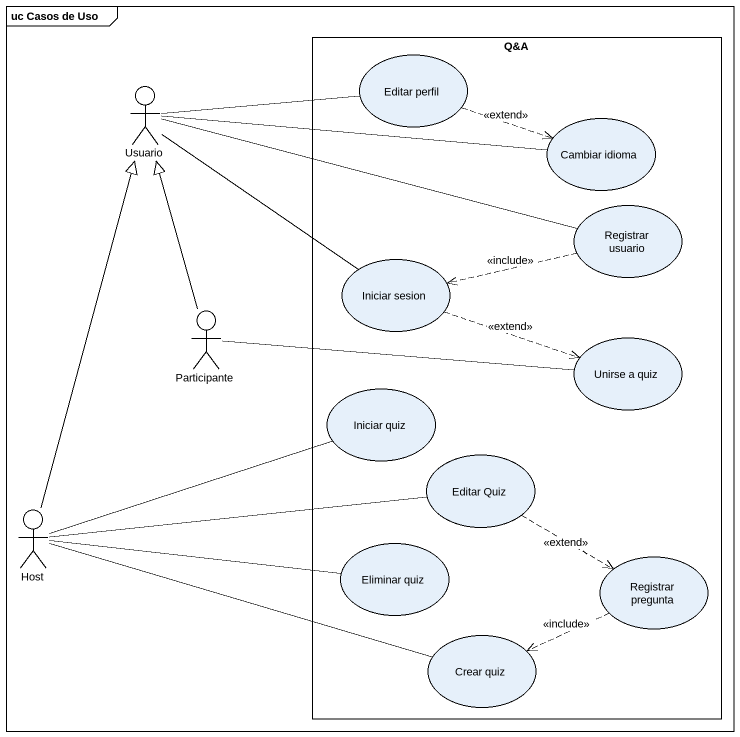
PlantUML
@startuml
mainframe uc Casos de Uso
rectangle "Q&A" as Q_A {
  usecase "Editar perfil" as Editar_perfil
  usecase "Cambiar idioma" as Cambiar_idioma
  usecase "Registrar usuario" as Registrar_usuario
  usecase "Iniciar sesion" as Iniciar_sesion
  usecase "Unirse a quiz" as Unirse_a_quiz
  usecase "Iniciar quiz" as Iniciar_quiz
  usecase "Editar Quiz" as Editar_Quiz
  usecase "Eliminar quiz" as Eliminar_quiz
  usecase "Registrar pregunta" as Registrar_pregunta
  usecase "Crear quiz" as Crear_quiz
}
actor Usuario
actor Participante
actor Host
Usuario -right- Editar_perfil
Usuario -right- Cambiar_idioma
Usuario -right- Registrar_usuario
Usuario -- Iniciar_sesion
Editar_perfil .right.> Cambiar_idioma : <<extend>>
Registrar_usuario .left.> Iniciar_sesion : <<include>>
Iniciar_sesion .right.> Unirse_a_quiz : <<extend>>
Participante -up-|> Usuario
Participante -right- Unirse_a_quiz
Editar_Quiz .right.> Registrar_pregunta : <<extend>>
Host -up-|> Usuario
Host -right- Iniciar_quiz
Host -right- Editar_Quiz
Host -right- Eliminar_quiz
Host -right- Crear_quiz
Registrar_pregunta .left.> Crear_quiz : <<include>>
@enduml
